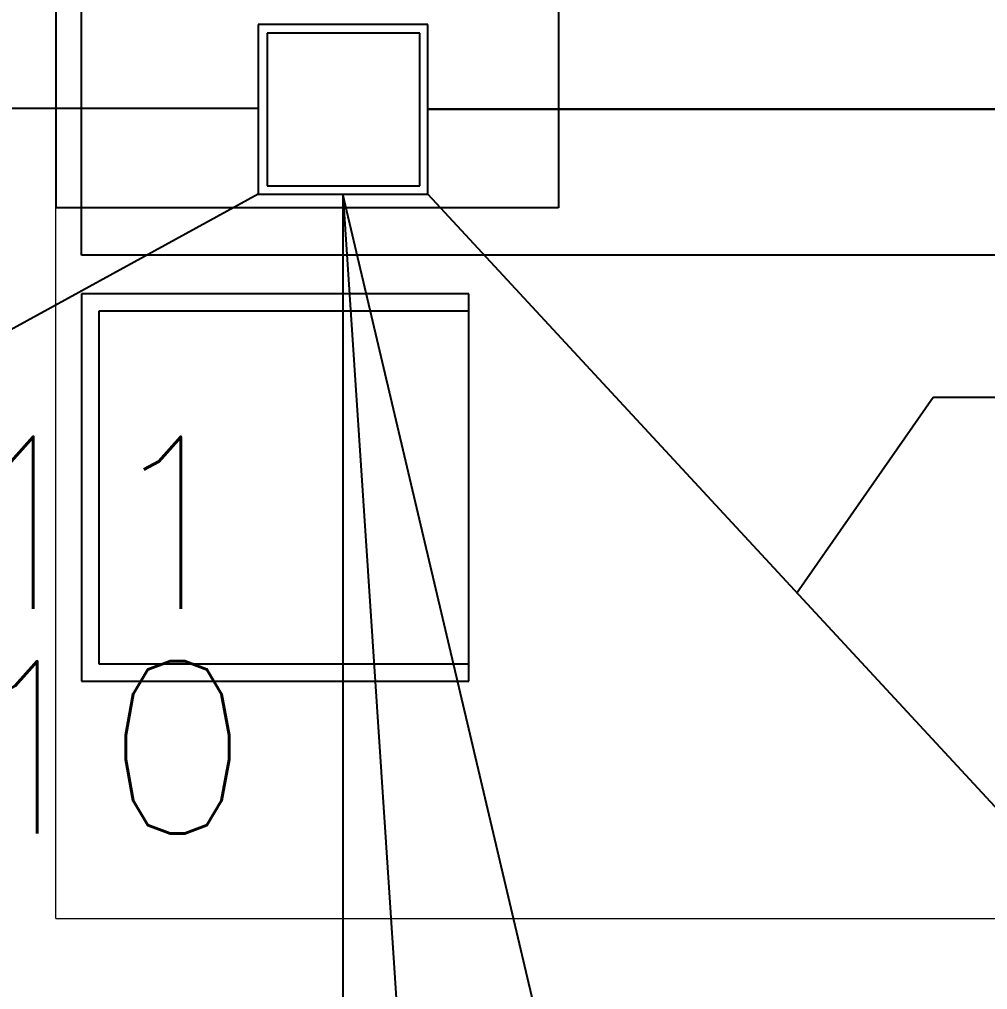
# Model space of a CAD drawing. Header units: inches. Extents: x 567429 to 582707, y 126347 to 133675.
# Drawn here: x 580524.3 to 580636.8, y 131327 to 131439.8 of the extents above; entities that cross this region are included whole.
import ezdxf

# ---------------------------------------------------------------- set-up
doc = ezdxf.new("R2010")
doc.units = ezdxf.units.IN
doc.header["$MEASUREMENT"] = 0
for name, color, linetype in [('BORD', 3, 'Continuous'), ('COMPUTER WIRE', 4, 'Continuous'), ('ELECT', 3, 'Continuous'), ('mobl', 11, 'Continuous'), ('NURSE CALL', 3, 'Continuous'), ('NURSE CALL WIRE', 4, 'Continuous'), ('SOCKET', 3, 'Continuous'), ('SOCKET WIRE', 4, 'Continuous'), ('TEL WIRE', 4, 'Continuous'), ('wall kanaf', 4, 'Continuous')]:
    doc.layers.add(name, color=color, linetype=linetype)
doc.styles.add('2floorplan$0$style1', font='romans.shx', dxfattribs={"height": 40})

# ---------------------------------------------------------------- blocks, each defined once
blk = doc.blocks.new('BOARD2')
at = {"layer": 'BORD', "color": 4}
for p, q in [((-163.07, -61.63), (-163.07, 0)), ((-163.07, 0), (163.07, 0)), ((163.07, -61.63), (-163.07, -61.63))]:
    blk.add_line(p, q, dxfattribs=at)
at = {"layer": 'BORD'}
for p, q in [((-161.39, -24.79), (-161.39, -45.59)), ((-140.6, -24.79), (-161.39, -24.79)), ((-140.6, -45.59), (-140.6, -24.79)), ((-160.38, -25.9), (-160.38, -44.61)), ((-141.67, -25.9), (-160.38, -25.9)), ((-141.67, -44.61), (-141.67, -25.9)), ((-160.38, -44.61), (-141.67, -44.61)), ((-161.39, -45.59), (-140.6, -45.59))]:
    blk.add_line(p, q, dxfattribs=at)
blk = doc.blocks.new('FELESH')
at = {"layer": 'ELECT', "ltscale": 5}
for points in [[(5.308, 6.5), (3.034, 7.968), (-0.075, -1.837)], [(5.308, 6.5), (3.034, 7.968), (-0.075, -1.837)], [(5.308, 6.5), (7.582, 5.032), (-0.075, -1.837)], [(5.308, 6.5), (7.582, 5.032), (-0.075, -1.837)]]:
    blk.add_hatch(color=4, dxfattribs=at).paths.add_polyline_path(points)
at = {"layer": 'ELECT', "color": 4, "ltscale": 5}
for p, q in [((20.967, 30.753), (5.308, 6.5)), ((5.308, 6.5), (-0.075, -1.837))]:
    blk.add_line(p, q, dxfattribs=at)
at = {"layer": 'ELECT', "color": 4}
for p, q in [((-0.075, -1.837), (3.034, 7.968)), ((5.308, 6.5), (3.034, 7.968)), ((5.308, 6.5), (7.582, 5.032)), ((-0.075, -1.837), (7.582, 5.032)), ((-0.075, -1.837), (7.582, 5.032))]:
    blk.add_line(p, q, dxfattribs=at)

msp = doc.modelspace()

# ---------------------------------------------------------------- linework, layer by layer
at = {"layer": 'COMPUTER WIRE'}
msp.add_line((580561.87, 131419.49), (580561.87, 131078.04), dxfattribs=at)
at = {"layer": 'mobl', "color": 15}
for p, q in [((580531.49, 131412.38), (580531.49, 131502.38)), ((580731.49, 131412.38), (580531.49, 131412.38)), ((580576.49, 131407.88), (580531.49, 131407.88)), ((580531.49, 131407.88), (580531.49, 131362.88)), ((580576.49, 131362.88), (580576.49, 131407.88)), ((580576.49, 131405.88), (580533.49, 131405.88)), ((580533.49, 131405.88), (580533.49, 131364.88)), ((580533.49, 131364.88), (580576.49, 131364.88)), ((580531.49, 131362.88), (580576.49, 131362.88))]:
    msp.add_line(p, q, dxfattribs=at)
at = {"layer": 'NURSE CALL', "color": 30}
for p, q in [((580614.6, 131373.15), (580630.46, 131395.88)), ((580630.46, 131395.88), (580674.09, 131395.88))]:
    msp.add_line(p, q, dxfattribs=at)
at = {"layer": 'NURSE CALL WIRE'}
for p, q in [((580488.96, 131429.45), (580552.02, 131429.46)), ((580571.72, 131429.34), (581127.44, 131429.43)), ((580628.89, 131134.68), (580561.87, 131419.49)), ((580571.72, 131419.49), (580872.82, 131094.11))]:
    msp.add_line(p, q, dxfattribs=at)
at = {"layer": 'SOCKET WIRE'}
for p, q in [((581127.44, 131429.43), (580571.72, 131429.34)), ((580561.87, 131419.49), (580568.62, 131317.53))]:
    msp.add_line(p, q, dxfattribs=at)
at = {"layer": 'TEL WIRE'}
msp.add_line((580561.87, 131419.49), (580561.87, 131078.04), dxfattribs=at)
at = {"layer": 'wall kanaf', "color": 15, "lineweight": 20, "ltscale": 0.1}
for q in [(580528.49, 131865.79), (580759.99, 131335.29)]:
    msp.add_line((580528.49, 131335.29), q, dxfattribs=at)

# ---------------------------------------------------------------- block references
at = {"layer": 'BORD', "ltscale": 5, "xscale": 0.947301618010808, "yscale": 0.947301618010808, "zscale": 0.947301618010808, "rotation": 90.0091431634973}
msp.add_blockref('BOARD2', (580528.51, 131572.37), dxfattribs=at)
at = {"layer": 'SOCKET WIRE', "xscale": 1.395348837330896, "yscale": 1.395348837330896, "zscale": 1.395348837330896, "rotation": 331.5693650421738}
msp.add_blockref('FELESH', (580505.86, 131395.68), dxfattribs=at)

# ---------------------------------------------------------------- texts
at = {"layer": 'SOCKET', "color": 2, "style": '2floorplan$0$style1'}
for s, p in [('THNP5-11', (580407.6, 131371.28)), ('THEP5-10', (580410.63, 131345.19))]:
    msp.add_text(s, height=20, dxfattribs=at).set_placement(p)

doc.saveas('drawing.dxf')
